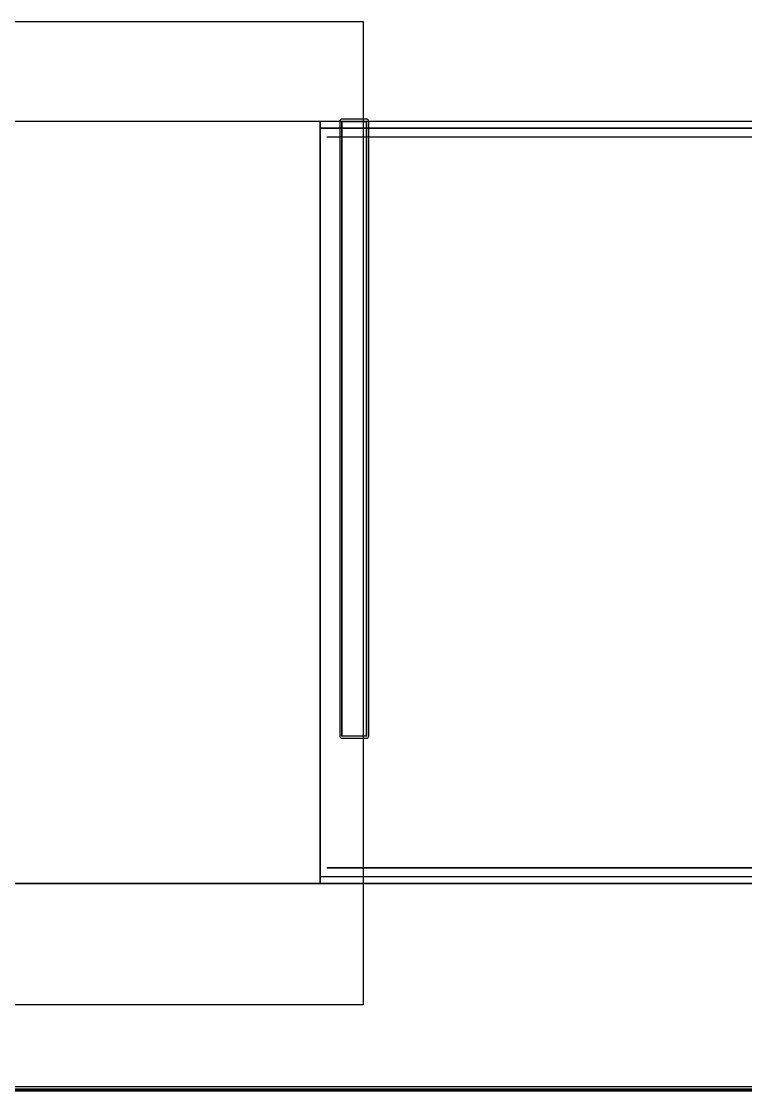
# Model space of a CAD drawing. Header units: inches. Extents: x -11 to 1110, y -7 to 455.
# Drawn here: x 112.1 to 171, y -0.1 to 86.9 of the extents above; entities that cross this region are included whole.
import ezdxf

# ---------------------------------------------------------------- set-up
doc = ezdxf.new("R2010")
doc.units = ezdxf.units.IN
for name, color, linetype in [('Board_outline', 216, 'Continuous'), ('Bottom Layer', 5, 'Continuous'), ('Mechanical 1', 6, 'Continuous'), ('Mechanical 7', 56, 'Continuous'), ('Multi-Layer', 9, 'Continuous'), ('Top Layer', 1, 'Continuous'), ('Top_Blind_Slot_Layer', 56, 'Continuous')]:
    doc.layers.add(name, color=color, linetype=linetype)

msp = doc.modelspace()

# ---------------------------------------------------------------- linework, layer by layer
at = {"layer": 'Board_outline'}
for points in [[(138.176, 28.796, 0.127, 0.127, 0), (138.176, 78.796, 0.127, 0.127, 0)], [(138.176, 78.796, 0.127, 0.127, 0), (140.176, 78.796, 0.127, 0.127, 0)], [(140.176, 28.796, 0.127, 0.127, 0), (140.176, 78.796, 0.127, 0.127, 0)], [(138.176, 28.796, 0.127, 0.127, 0), (140.176, 28.796, 0.127, 0.127, 0)], [(0, 0, 0.254, 0.254, 0), (704, 0, 0.254, 0.254, 0)]]:
    msp.add_lwpolyline(points, format="xyseb", dxfattribs=at)
for points in [[(138.145, 78.796, 0.0635, 0.0635, 1), (138.208, 78.796, 0.0635, 0.0635, 1)], [(138.145, 78.796, 0.0635, 0.0635, 1), (138.208, 78.796, 0.0635, 0.0635, 1)], [(140.145, 78.796, 0.0635, 0.0635, 1), (140.208, 78.796, 0.0635, 0.0635, 1)], [(140.145, 78.796, 0.0635, 0.0635, 1), (140.208, 78.796, 0.0635, 0.0635, 1)], [(138.145, 28.796, 0.0635, 0.0635, 1), (138.208, 28.796, 0.0635, 0.0635, 1)], [(138.145, 28.796, 0.0635, 0.0635, 1), (138.208, 28.796, 0.0635, 0.0635, 1)], [(140.145, 28.796, 0.0635, 0.0635, 1), (140.208, 28.796, 0.0635, 0.0635, 1)], [(140.145, 28.796, 0.0635, 0.0635, 1), (140.208, 28.796, 0.0635, 0.0635, 1)]]:
    msp.add_lwpolyline(points, format="xyseb", close=True, dxfattribs=at)
at = {"layer": 'Bottom Layer'}
for p, q in [((138.009, 78.865), (137.995, 78.796)), ((137.995, 78.796), (137.995, 28.796)), ((138.048, 78.924), (138.009, 78.865)), ((138.107, 78.963), (138.048, 78.924)), ((138.176, 78.977), (138.107, 78.963)), ((140.176, 78.977), (138.176, 78.977)), ((140.246, 78.963), (140.176, 78.977)), ((140.305, 78.924), (140.246, 78.963)), ((140.344, 78.865), (140.305, 78.924)), ((140.358, 78.796), (140.344, 78.865)), ((140.358, 28.796), (140.358, 78.796)), ((137.995, 28.796), (138.009, 28.727)), ((140.344, 28.727), (140.358, 28.796)), ((138.009, 28.727), (138.048, 28.668)), ((138.048, 28.668), (138.107, 28.629)), ((138.107, 28.629), (138.176, 28.615)), ((138.176, 28.615), (140.176, 28.615)), ((140.176, 28.615), (140.246, 28.629)), ((140.246, 28.629), (140.305, 28.668)), ((140.305, 28.668), (140.344, 28.727)), ((600.63, 0.259), (0.259, 0.259))]:
    msp.add_line(p, q, dxfattribs=at)
at = {"layer": 'Mechanical 1'}
for points in [[(136.41, 78.796, 0.127, 0.127, 0), (180.7, 78.796, 0.127, 0.127, 0)], [(136.41, 78.236, 0.127, 0.127, 0), (180.7, 78.236, 0.127, 0.127, 0)], [(136.98, 77.526, 0.127, 0.127, 0), (180.7, 77.526, 0.127, 0.127, 0)], [(136.41, 17.356, 0.127, 0.127, 0), (180.7, 17.356, 0.127, 0.127, 0)], [(136.98, 18.066, 0.127, 0.127, 0), (180.7, 18.066, 0.127, 0.127, 0)], [(136.41, 16.796, 0.127, 0.127, 0), (180.7, 16.796, 0.127, 0.127, 0)]]:
    msp.add_lwpolyline(points, format="xyseb", dxfattribs=at)
for points in [[(136.379, 78.796, 0.0635, 0.0635, 1), (136.442, 78.796, 0.0635, 0.0635, 1)], [(136.379, 78.236, 0.0635, 0.0635, 1), (136.442, 78.236, 0.0635, 0.0635, 1)], [(136.949, 77.526, 0.0635, 0.0635, 1), (137.012, 77.526, 0.0635, 0.0635, 1)], [(136.379, 17.356, 0.0635, 0.0635, 1), (136.442, 17.356, 0.0635, 0.0635, 1)], [(136.949, 18.066, 0.0635, 0.0635, 1), (137.012, 18.066, 0.0635, 0.0635, 1)], [(136.379, 16.796, 0.0635, 0.0635, 1), (136.442, 16.796, 0.0635, 0.0635, 1)]]:
    msp.add_lwpolyline(points, format="xyseb", close=True, dxfattribs=at)
at = {"layer": 'Mechanical 7'}
for p, q in [((35.91, 86.919), (139.91, 86.919)), ((139.91, 86.919), (139.91, 6.919)), ((139.91, 6.919), (35.91, 6.919))]:
    msp.add_line(p, q, dxfattribs=at)
for points in [[(35.91, 86.919, 0.0127, 0.0127, 0), (139.91, 86.919, 0.0127, 0.0127, 0)], [(139.91, 6.919, 0.0127, 0.0127, 0), (139.91, 86.919, 0.0127, 0.0127, 0)], [(35.91, 6.919, 0.0127, 0.0127, 0), (139.91, 6.919, 0.0127, 0.0127, 0)]]:
    msp.add_lwpolyline(points, format="xyseb", dxfattribs=at)
for points in [[(139.907, 86.919, 0.00635, 0.00635, 1), (139.914, 86.919, 0.00635, 0.00635, 1)], [(139.907, 86.919, 0.00635, 0.00635, 1), (139.914, 86.919, 0.00635, 0.00635, 1)], [(139.907, 6.919, 0.00635, 0.00635, 1), (139.914, 6.919, 0.00635, 0.00635, 1)], [(139.907, 6.919, 0.00635, 0.00635, 1), (139.914, 6.919, 0.00635, 0.00635, 1)]]:
    msp.add_lwpolyline(points, format="xyseb", close=True, dxfattribs=at)
at = {"layer": 'Multi-Layer'}
for p, q in [((138.176, 28.796), (138.176, 78.796)), ((138.176, 78.796), (140.176, 78.796)), ((140.176, 78.796), (140.176, 28.796)), ((140.176, 28.796), (138.176, 28.796))]:
    msp.add_line(p, q, dxfattribs=at)
at = {"layer": 'Top Layer'}
for p, q in [((136.41, 78.796), (40.386, 78.796)), ((136.41, 78.796), (40.386, 78.796)), ((136.41, 16.796), (136.41, 78.796)), ((136.41, 16.796), (136.41, 78.796)), ((138.009, 78.865), (137.995, 78.796)), ((137.995, 78.796), (137.995, 28.796)), ((138.048, 78.924), (138.009, 78.865)), ((138.107, 78.963), (138.048, 78.924)), ((138.176, 78.977), (138.107, 78.963)), ((140.176, 78.977), (138.176, 78.977)), ((140.246, 78.963), (140.176, 78.977)), ((140.305, 78.924), (140.246, 78.963)), ((140.344, 78.865), (140.305, 78.924)), ((140.358, 78.796), (140.344, 78.865)), ((140.358, 28.796), (140.358, 78.796)), ((137.995, 28.796), (138.009, 28.727)), ((140.344, 28.727), (140.358, 28.796)), ((138.009, 28.727), (138.048, 28.668)), ((138.048, 28.668), (138.107, 28.629)), ((138.107, 28.629), (138.176, 28.615)), ((138.176, 28.615), (140.176, 28.615)), ((140.176, 28.615), (140.246, 28.629)), ((140.246, 28.629), (140.305, 28.668)), ((140.305, 28.668), (140.344, 28.727)), ((40.386, 16.796), (136.41, 16.796)), ((40.386, 16.796), (136.41, 16.796)), ((616.099, 0.259), (0.259, 0.259))]:
    msp.add_line(p, q, dxfattribs=at)
at = {"layer": 'Top_Blind_Slot_Layer'}
for points in [[(40.41, 78.796, 0.127, 0.127, 0), (136.41, 78.796, 0.127, 0.127, 0)], [(136.41, 16.796, 0.127, 0.127, 0), (136.41, 78.796, 0.127, 0.127, 0)], [(40.41, 16.796, 0.127, 0.127, 0), (136.41, 16.796, 0.127, 0.127, 0)]]:
    msp.add_lwpolyline(points, format="xyseb", dxfattribs=at)
for points in [[(136.379, 78.796, 0.0635, 0.0635, 1), (136.442, 78.796, 0.0635, 0.0635, 1)], [(136.379, 78.796, 0.0635, 0.0635, 1), (136.442, 78.796, 0.0635, 0.0635, 1)], [(136.379, 16.796, 0.0635, 0.0635, 1), (136.442, 16.796, 0.0635, 0.0635, 1)], [(136.379, 16.796, 0.0635, 0.0635, 1), (136.442, 16.796, 0.0635, 0.0635, 1)]]:
    msp.add_lwpolyline(points, format="xyseb", close=True, dxfattribs=at)

doc.saveas('drawing.dxf')
